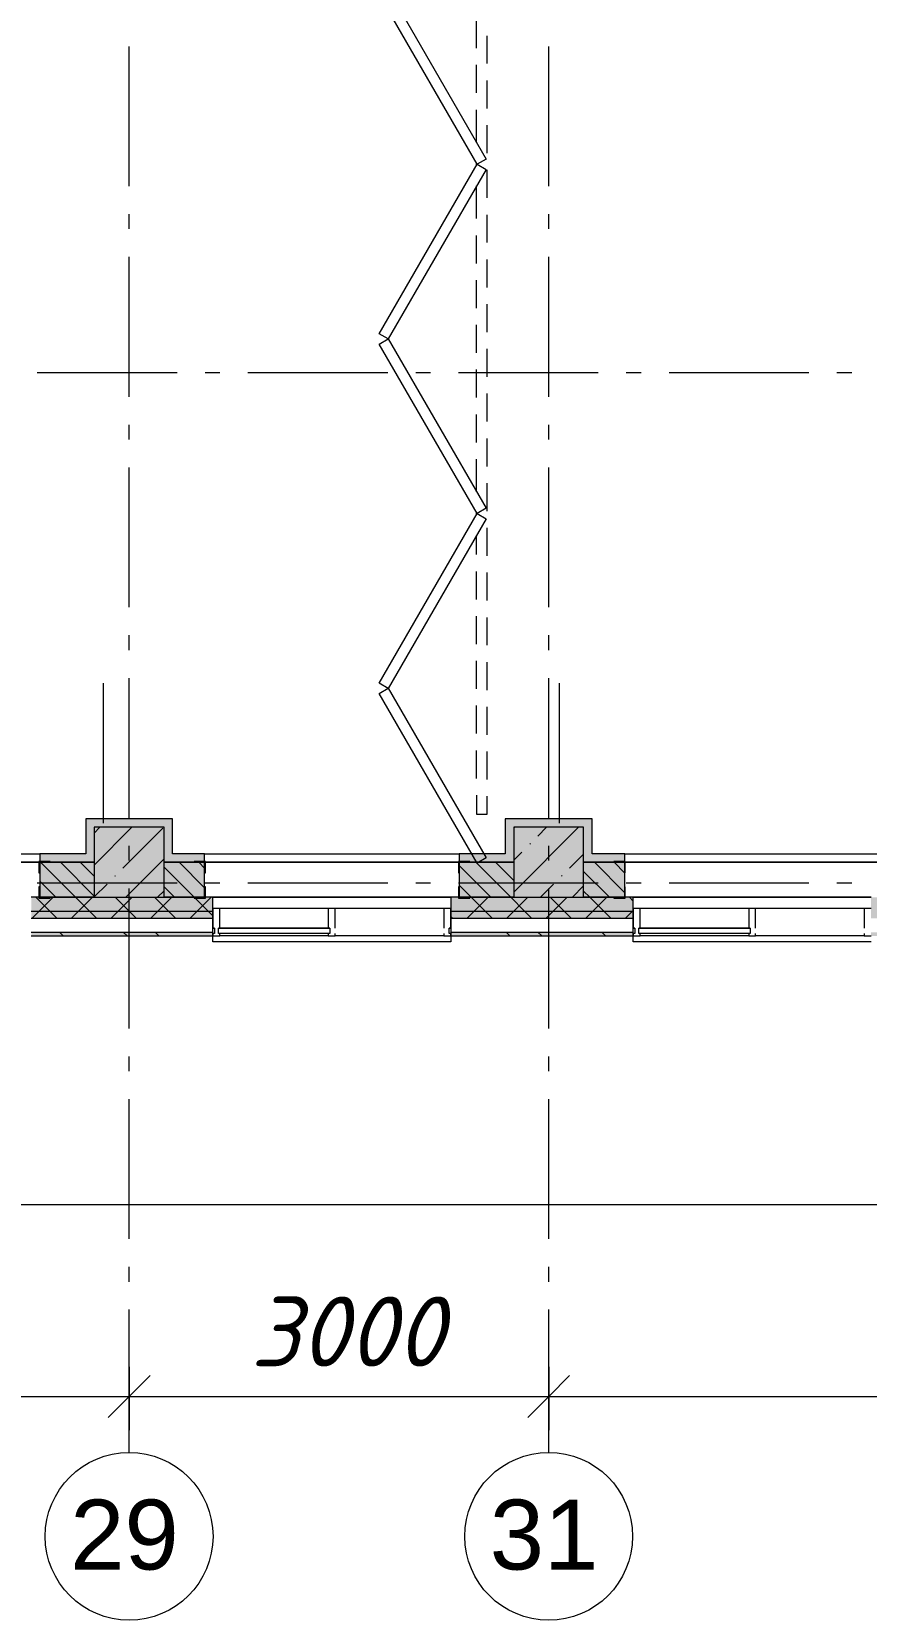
# Model space of a CAD drawing. Header units: millimetres. Extents: x -537608 to 253996, y -217170 to 186033.
# Drawn here: x -273622 to -267656, y 86251 to 97611 of the extents above; entities that cross this region are included whole.
import ezdxf

# ---------------------------------------------------------------- set-up
doc = ezdxf.new("R2010")
doc.units = ezdxf.units.MM
doc.layers.add('PDF _Геометрия', color=7, linetype='Continuous')
doc.layers.add('PDF _Текст', color=7, linetype='Continuous')
doc.layers.add('PDF _Сплошная заливка', color=7, linetype='Continuous', true_color=0xffffff)
doc.styles.add('PDF ArialMT', font='arial.ttf')
doc.styles.add('PDF ISOCPEUR Italic', font='isocpeui.ttf')

msp = doc.modelspace()

# ---------------------------------------------------------------- hatches: boundary and pattern name
at = {"layer": 'PDF _Сплошная заливка', "true_color": 0xff7d7d, "transparency": 33554559}
for points in [[(-272676.184, 91921.2686), (-272676.184, 91981.2671), (-273236.1844, 91981.2671), (-273236.1844, 91921.2686), (-273176.1859, 91921.2686)], [(-272676.184, 91731.2661), (-272616.1854, 91731.2661), (-272616.1854, 91981.2671), (-272676.184, 91981.2671), (-272676.184, 91921.2686)], [(-269676.1853, 91921.2686), (-269676.1853, 91981.2671), (-270236.1857, 91981.2671), (-270236.1857, 91921.2686), (-270009.1741, 91921.2686)], [(-269676.1853, 91731.2661), (-269616.1868, 91731.2661), (-269616.1868, 91981.2671), (-269676.1853, 91981.2671), (-269676.1853, 91869.1886)]]:
    msp.add_hatch(color=11, dxfattribs=at).paths.add_polyline_path(points)
at = {"layer": 'PDF _Сплошная заливка', "transparency": 33554559}
msp.add_hatch(color=256, dxfattribs=at).paths.add_polyline_path([(-269676.1853, 91421.2666), (-269676.1853, 91921.2686), (-270176.1872, 91921.2686), (-270176.1872, 91421.2666), (-270009.1741, 91421.2666)])
at = {"layer": 'PDF _Сплошная заливка', "true_color": 0xff7d7d, "transparency": 33554559}
h = msp.add_hatch(color=11, dxfattribs=at)
h.paths.add_polyline_path([(-273348.6546, 91671.2676), (-273236.1844, 91671.2676), (-273236.1844, 91731.2661), (-273565.737, 91731.2661), (-273565.737, 91671.2676)], flags=0)
h.paths.add_polyline_path([(-275435.8268, 91671.2676), (-275385.7362, 91671.2676), (-275385.7362, 91731.2661), (-275676.1826, 91731.2661), (-275676.1826, 91671.2676)], flags=0)
h = msp.add_hatch(color=11, dxfattribs=at)
h.paths.add_polyline_path([(-270566.3541, 91671.2676), (-270236.1857, 91671.2676), (-270236.1857, 91731.2661), (-270566.3541, 91731.2661)], flags=0)
h.paths.add_polyline_path([(-272386.3534, 91671.2676), (-272386.3534, 91731.2661), (-272676.184, 91731.2661), (-272676.184, 91671.2676), (-272513.7824, 91671.2676)], flags=0)
h = msp.add_hatch(color=11, dxfattribs=at)
h.paths.add_polyline_path([(-264236.1885, 91671.2676), (-264236.1885, 91731.2661), (-264565.7411, 91731.2661), (-264565.7411, 91671.2676)], flags=0)
h.paths.add_polyline_path([(-266669.6977, 91671.2676), (-266385.7404, 91671.2676), (-266385.7404, 91731.2661), (-267560.7406, 91731.2661), (-267560.7406, 91671.2676), (-267504.57, 91671.2676)], flags=0)
h.paths.add_polyline_path([(-269591.7422, 91671.2676), (-269380.7398, 91671.2676), (-269380.7398, 91731.2661), (-269676.1853, 91731.2661), (-269676.1853, 91671.2676)], flags=0)
at = {"layer": 'PDF _Сплошная заливка', "transparency": 33554559}
h = msp.add_hatch(color=256, dxfattribs=at)
h.paths.add_polyline_path([(-233692.3661, 91421.2666), (-233626.193, 91421.2666), (-233626.193, 91671.2676), (-234066.1921, 91671.2676), (-234066.1921, 91421.2666)], flags=0)
h.paths.add_polyline_path([(-239119.0147, 91421.2666), (-238826.1914, 91421.2666), (-238826.1914, 91671.2676), (-239126.1905, 91671.2676), (-239126.1905, 91421.2666)], flags=0)
h.paths.add_polyline_path([(-235886.1913, 91421.2666), (-235886.1913, 91671.2676), (-237006.1922, 91671.2676), (-237006.1922, 91421.2666), (-236196.9723, 91421.2666)], flags=0)
h.paths.add_polyline_path([(-243293.3633, 91421.2666), (-243176.191, 91421.2666), (-243176.191, 91671.2676), (-243565.7421, 91671.2676), (-243565.7421, 91421.2666)], flags=0)
h.paths.add_polyline_path([(-241826.1901, 91421.2666), (-241826.1901, 91671.2676), (-242126.1913, 91671.2676), (-242126.1913, 91421.2666), (-242041.0592, 91421.2666)], flags=0)
h.paths.add_polyline_path([(-240006.1909, 91421.2666), (-239626.1902, 91421.2666), (-239626.1902, 91671.2676), (-240006.1909, 91671.2676), (-240006.1909, 91515.2129)], flags=0)
h.paths.add_polyline_path([(-242676.189, 91421.2666), (-242626.1889, 91421.2666), (-242626.1889, 91671.2676), (-242676.189, 91671.2676), (-242676.189, 91571.9777)], flags=0)
h.paths.add_polyline_path([(-246565.7407, 91421.2666), (-246176.1896, 91421.2666), (-246176.1896, 91671.2676), (-246565.7407, 91671.2676), (-246565.7407, 91515.2129)], flags=0)
h.paths.add_polyline_path([(-245385.7414, 91421.2666), (-245385.7414, 91671.2676), (-245676.192, 91671.2676), (-245676.192, 91421.2666)], flags=0)
h.paths.add_polyline_path([(-248720.0118, 91421.2666), (-248385.7443, 91421.2666), (-248385.7443, 91671.2676), (-249565.7436, 91671.2676), (-249565.7436, 91421.2666), (-249137.4437, 91421.2666)], flags=0)
h.paths.add_polyline_path([(-252476.9243, 91421.2666), (-252176.1868, 91421.2666), (-252176.1868, 91671.2676), (-252565.7423, 91671.2676), (-252565.7423, 91421.2666)], flags=0)
h.paths.add_polyline_path([(-251385.7429, 91421.2666), (-251385.7429, 91671.2676), (-251676.1892, 91671.2676), (-251676.1892, 91421.2666), (-251642.052, 91421.2666)], flags=0)
h.paths.add_polyline_path([(-255565.7409, 91421.2666), (-255176.1898, 91421.2666), (-255176.1898, 91671.2676), (-255565.7409, 91671.2676), (-255565.7409, 91515.2129)], flags=0)
h.paths.add_polyline_path([(-257486.1367, 91421.2666), (-257385.7402, 91421.2666), (-257385.7402, 91671.2676), (-258565.7395, 91671.2676), (-258565.7395, 91421.2666), (-258321.009, 91421.2666)], flags=0)
h.paths.add_polyline_path([(-254385.7415, 91421.2666), (-254385.7415, 91671.2676), (-254676.1879, 91671.2676), (-254676.1879, 91421.2666), (-254564.0965, 91421.2666)], flags=0)
h.paths.add_polyline_path([(-261243.0492, 91421.2666), (-261176.187, 91421.2666), (-261176.187, 91671.2676), (-261565.7382, 91671.2676), (-261565.7382, 91421.2666)], flags=0)
h.paths.add_polyline_path([(-260385.7388, 91421.2666), (-260385.7388, 91671.2676), (-260676.1851, 91671.2676), (-260676.1851, 91421.2666), (-260408.1812, 91421.2666)], flags=0)
h.paths.add_polyline_path([(-264176.1857, 91421.2666), (-264176.1857, 91671.2676), (-264565.7411, 91671.2676), (-264565.7411, 91421.2666)], flags=0)
h.paths.add_polyline_path([(-266669.6977, 91421.2666), (-266385.7404, 91421.2666), (-266385.7404, 91671.2676), (-267560.7406, 91671.2676), (-267560.7406, 91421.2666), (-267504.57, 91421.2666)], flags=0)
h.paths.add_polyline_path([(-263676.1881, 91421.2666), (-263385.7374, 91421.2666), (-263385.7374, 91671.2676), (-263676.1881, 91671.2676), (-263676.1881, 91506.6485)], flags=0)
h.paths.add_polyline_path([(-269380.7398, 91421.2666), (-269380.7398, 91671.2676), (-269676.1853, 91671.2676), (-269676.1853, 91421.2666), (-269591.7422, 91421.2666)], flags=0)
h.paths.add_polyline_path([(-270176.1872, 91421.2666), (-270176.1872, 91671.2676), (-270566.3541, 91671.2676), (-270566.3541, 91421.2666), (-270426.6102, 91421.2666)], flags=0)
h.paths.add_polyline_path([(-273348.6546, 91421.2666), (-273176.1859, 91421.2666), (-273176.1859, 91671.2676), (-273565.737, 91671.2676), (-273565.737, 91421.2666)], flags=0)
h.paths.add_polyline_path([(-275676.1826, 91421.2666), (-275385.7362, 91421.2666), (-275385.7362, 91671.2676), (-275676.1826, 91671.2676)], flags=0)
h.paths.add_polyline_path([(-272386.3534, 91421.2666), (-272386.3534, 91671.2676), (-272676.184, 91671.2676), (-272676.184, 91421.2666), (-272513.7824, 91421.2666)], flags=0)
h.paths.add_polyline_path([(-276226.1847, 91421.2666), (-276176.1845, 91421.2666), (-276176.1845, 91671.2676), (-276226.1847, 91671.2676), (-276226.1847, 91555.6756)], flags=0)
h.paths.add_polyline_path([(-276865.7367, 91421.2666), (-276726.1823, 91421.2666), (-276726.1823, 91671.2676), (-276865.7367, 91671.2676), (-276865.7367, 91515.2129)], flags=0)
h.paths.add_polyline_path([(-281685.7347, 91421.2666), (-281685.7347, 91671.2676), (-282865.734, 91671.2676), (-282865.734, 91421.2666), (-281697.3434, 91421.2666)], flags=0)
h.paths.add_polyline_path([(-279865.7397, 91421.2666), (-279726.1853, 91421.2666), (-279726.1853, 91671.2676), (-279865.7397, 91671.2676), (-279865.7397, 91515.2129)], flags=0)
h.paths.add_polyline_path([(-278685.7403, 91421.2666), (-278685.7403, 91671.2676), (-279226.1833, 91671.2676), (-279226.1833, 91421.2666), (-278775.3032, 91421.2666)], flags=0)
h.paths.add_polyline_path([(-284685.7376, 91421.2666), (-284685.7376, 91671.2676), (-285226.1806, 91671.2676), (-285226.1806, 91421.2666), (-285036.824, 91421.2666)], flags=0)
h.paths.add_polyline_path([(-285726.1825, 91421.2666), (-285726.1825, 91671.2676), (-285865.7369, 91671.2676), (-285865.7369, 91421.2666)], flags=0)
h.paths.add_polyline_path([(-288226.1835, 91421.2666), (-287685.7319, 91421.2666), (-287685.7319, 91671.2676), (-288226.1835, 91671.2676)], flags=0)
h.paths.add_polyline_path([(-288793.7365, 91421.2666), (-288726.1855, 91421.2666), (-288726.1855, 91671.2676), (-288865.7313, 91671.2676), (-288865.7313, 91421.2666)], flags=0)
h.paths.add_polyline_path([(-290880.9044, 91421.2666), (-290685.7348, 91421.2666), (-290685.7348, 91671.2676), (-291926.1806, 91671.2676), (-291926.1806, 91421.2666), (-291715.7767, 91421.2666)], flags=0)
h.paths.add_polyline_path([(-299626.1757, 91421.2666), (-299546.1806, 91421.2666), (-299546.1806, 91671.2676), (-299626.1757, 91671.2676), (-299626.1757, 91455.7484)], flags=0)
h.paths.add_polyline_path([(-300126.1777, 91421.2666), (-300126.1777, 91671.2676), (-300803.6776, 91671.2676), (-300803.6776, 91421.2666), (-300481.9058, 91421.2666)], flags=0)
h.paths.add_polyline_path([(-304238.8097, 91421.2666), (-304126.1758, 91421.2666), (-304126.1758, 91671.2676), (-307138.3387, 91671.2676), (-307138.3387, 91421.2666), (-305073.682, 91421.2666)], flags=0)
h.paths.add_polyline_path([(-301803.6815, 91421.2666), (-301803.6815, 91671.2676), (-303626.1825, 91671.2676), (-303626.1825, 91421.2666), (-302151.6419, 91421.2666)], flags=0)
h.paths.add_polyline_path([(-308138.3338, 91421.2666), (-308138.3338, 91671.2676), (-308726.1763, 91671.2676), (-308726.1763, 91421.2666), (-308413.1627, 91421.2666)], flags=0)
h = msp.add_hatch(color=256, dxfattribs=at)
h.paths.add_polyline_path([(-214072.9389, 91321.2663), (-213276.196, 91321.2663), (-213276.196, 91421.2666), (-222460.9308, 91421.2666), (-222460.9308, 91321.2663), (-214907.808, 91321.2663)], flags=0)
h.paths.add_polyline_path([(-224160.9288, 91321.2663), (-224160.9288, 91421.2666), (-232001.1932, 91421.2666), (-232001.1932, 91321.2663), (-224926.2392, 91321.2663)], flags=0)
h.paths.add_polyline_path([(-232851.1922, 91321.2663), (-232851.1922, 91421.2666), (-234126.1928, 91421.2666), (-234126.1928, 91321.2663), (-233126.1932, 91321.2663)], flags=0)
h.paths.add_polyline_path([(-236196.9723, 91321.2663), (-235826.1928, 91321.2663), (-235826.1928, 91421.2666), (-237066.1908, 91421.2666), (-237066.1908, 91321.2663), (-236614.4085, 91321.2663)], flags=0)
h.paths.add_polyline_path([(-239953.8848, 91321.2663), (-238766.1908, 91321.2663), (-238766.1908, 91421.2666), (-240066.1915, 91421.2666), (-240066.1915, 91321.2663)], flags=0)
h.paths.add_polyline_path([(-243626.1884, 91321.2663), (-241766.1916, 91321.2663), (-241766.1916, 91421.2666), (-243626.1884, 91421.2666)], flags=0)
h.paths.add_polyline_path([(-245380.5355, 91321.2663), (-245326.1907, 91321.2663), (-245326.1907, 91421.2666), (-246626.1914, 91421.2666), (-246626.1914, 91321.2663), (-245797.9674, 91321.2663)], flags=0)
h.paths.add_polyline_path([(-249626.19, 91321.2663), (-248326.1893, 91321.2663), (-248326.1893, 91421.2666), (-249626.19, 91421.2666)], flags=0)
h.paths.add_polyline_path([(-254564.0965, 91321.2663), (-254326.1866, 91321.2663), (-254326.1866, 91421.2666), (-255626.1873, 91421.2666), (-255626.1873, 91321.2663), (-254981.5283, 91321.2663)], flags=0)
h.paths.add_polyline_path([(-251326.1879, 91321.2663), (-251326.1879, 91421.2666), (-252626.1886, 91421.2666), (-252626.1886, 91321.2663), (-251642.052, 91321.2663)], flags=0)
h.paths.add_polyline_path([(-257486.1367, 91321.2663), (-257326.1894, 91321.2663), (-257326.1894, 91421.2666), (-258626.1859, 91421.2666), (-258626.1859, 91321.2663), (-258321.009, 91321.2663)], flags=0)
h.paths.add_polyline_path([(-260825.613, 91321.2663), (-260326.1881, 91321.2663), (-260326.1881, 91421.2666), (-261626.1888, 91421.2666), (-261626.1888, 91321.2663), (-261243.0492, 91321.2663)], flags=0)
h.paths.add_polyline_path([(-264626.1874, 91321.2663), (-263326.1867, 91321.2663), (-263330.2213, 91421.2666), (-264626.1874, 91421.2666)], flags=0)
h.paths.add_polyline_path([(-266326.1853, 91321.2663), (-266326.1853, 91421.2666), (-267621.1869, 91421.2666), (-267621.1869, 91321.2663), (-266669.6977, 91321.2663)], flags=0)
h.paths.add_polyline_path([(-269591.7422, 91321.2663), (-269321.1849, 91321.2663), (-269321.1849, 91421.2666), (-270626.8047, 91421.2666), (-270626.8047, 91321.2663), (-270009.1741, 91321.2663)], flags=0)
h.paths.add_polyline_path([(-272513.7824, 91321.2663), (-272326.8026, 91321.2663), (-272326.8026, 91421.2666), (-273626.1833, 91421.2666), (-273626.1833, 91321.2663), (-273348.6546, 91321.2663)], flags=0)
h.paths.add_polyline_path([(-279192.735, 91321.2663), (-278626.181, 91321.2663), (-278626.181, 91421.2666), (-279926.186, 91421.2666), (-279926.186, 91321.2663), (-279610.1755, 91321.2663)], flags=0)
h.paths.add_polyline_path([(-276926.1831, 91321.2663), (-275326.1855, 91321.2663), (-275326.1855, 91421.2666), (-276926.1831, 91421.2666)], flags=0)
h.paths.add_polyline_path([(-281626.184, 91321.2663), (-281626.184, 91421.2666), (-282926.1804, 91421.2666), (-282926.1804, 91321.2663), (-281697.3434, 91321.2663)], flags=0)
h.paths.add_polyline_path([(-284626.1869, 91321.2663), (-284626.1869, 91421.2666), (-285926.1833, 91421.2666), (-285926.1833, 91321.2663), (-285036.824, 91321.2663)], flags=0)
h.paths.add_polyline_path([(-287626.1812, 91321.2663), (-287626.1812, 91421.2666), (-288926.1776, 91421.2666), (-288926.1776, 91321.2663), (-287958.8642, 91321.2663)], flags=0)
h.paths.add_polyline_path([(-290880.9044, 91321.2663), (-290626.1842, 91321.2663), (-290626.1842, 91421.2666), (-291926.1806, 91421.2666), (-291926.1806, 91321.2663), (-291715.7767, 91321.2663)], flags=0)
h.paths.add_polyline_path([(-304238.8097, 91321.2663), (-301741.177, 91321.2663), (-301741.177, 91421.2666), (-307200.8346, 91421.2666), (-307200.8346, 91321.2663), (-305073.682, 91321.2663)], flags=0)
h.paths.add_polyline_path([(-299626.1757, 91321.2663), (-299566.1772, 91321.2663), (-299566.1772, 91421.2666), (-300866.1822, 91421.2666), (-300866.1822, 91321.2663), (-299647.0335, 91321.2663)], flags=0)
h.paths.add_polyline_path([(-310082.8987, 91321.2663), (-308075.8379, 91321.2663), (-308075.8379, 91421.2666), (-317076.174, 91421.2666), (-317076.174, 91321.2663), (-311752.6347, 91321.2663)], flags=0)
h = msp.add_hatch(color=256, dxfattribs=at)
h.paths.add_polyline_path([(-213176.1955, 91271.2661), (-213176.1955, 91321.2663), (-222460.9308, 91321.2663), (-222460.9308, 91271.2661), (-213238.0699, 91271.2661)], flags=0)
h.paths.add_polyline_path([(-225761.1072, 91271.2661), (-224160.9288, 91271.2661), (-224160.9288, 91321.2663), (-232001.1932, 91321.2663), (-232001.1932, 91271.2661), (-226595.9773, 91271.2661)], flags=0)
h.paths.add_polyline_path([(-233274.93, 91271.2661), (-232851.1922, 91271.2661), (-232851.1922, 91321.2663), (-234126.1928, 91321.2663), (-234126.1928, 91271.2661), (-233692.3661, 91271.2661)], flags=0)
h.paths.add_polyline_path([(-237031.8425, 91271.2661), (-235826.1928, 91271.2661), (-235826.1928, 91321.2663), (-237066.1908, 91321.2663), (-237066.1908, 91271.2661)], flags=0)
h.paths.add_polyline_path([(-239119.0147, 91271.2661), (-238766.1908, 91271.2661), (-238766.1908, 91321.2663), (-240066.1915, 91321.2663), (-240066.1915, 91271.2661), (-239536.4508, 91271.2661)], flags=0)
h.paths.add_polyline_path([(-242041.0592, 91271.2661), (-241766.1916, 91271.2661), (-241766.1916, 91321.2663), (-243626.1884, 91321.2663), (-243626.1884, 91271.2661), (-242458.491, 91271.2661)], flags=0)
h.paths.add_polyline_path([(-245797.9674, 91271.2661), (-245326.1907, 91271.2661), (-245326.1907, 91321.2663), (-246626.1914, 91321.2663), (-246626.1914, 91271.2661), (-246215.4035, 91271.2661)], flags=0)
h.paths.add_polyline_path([(-248720.0118, 91271.2661), (-248326.1893, 91271.2661), (-248326.1893, 91321.2663), (-249626.19, 91321.2663), (-249626.19, 91271.2661), (-249137.4437, 91271.2661)], flags=0)
h.paths.add_polyline_path([(-252626.1886, 91271.2661), (-251326.1879, 91271.2661), (-251326.1879, 91321.2663), (-252626.1886, 91321.2663)], flags=0)
h.paths.add_polyline_path([(-257326.1894, 91271.2661), (-257326.1894, 91321.2663), (-258626.1859, 91321.2663), (-258626.1859, 91271.2661), (-257486.1367, 91271.2661)], flags=0)
h.paths.add_polyline_path([(-255626.1873, 91271.2661), (-254326.1866, 91271.2661), (-254326.1866, 91321.2663), (-255626.1873, 91321.2663)], flags=0)
h.paths.add_polyline_path([(-261243.0492, 91271.2661), (-260326.1881, 91271.2661), (-260326.1881, 91321.2663), (-261626.1888, 91321.2663), (-261626.1888, 91271.2661)], flags=0)
h.paths.add_polyline_path([(-267621.1869, 91271.2661), (-266326.1853, 91271.2661), (-266326.1853, 91321.2663), (-267621.1869, 91321.2663)], flags=0)
h.paths.add_polyline_path([(-263326.1867, 91271.2661), (-263330.2213, 91321.2663), (-264626.1874, 91321.2663), (-264626.1874, 91271.2661), (-263330.2213, 91271.2661)], flags=0)
h.paths.add_polyline_path([(-269321.1849, 91271.2661), (-269321.1849, 91321.2663), (-270626.8047, 91321.2663), (-270626.8047, 91271.2661), (-269591.7422, 91271.2661)], flags=0)
h.paths.add_polyline_path([(-272513.7824, 91271.2661), (-272326.8026, 91271.2661), (-272326.8026, 91321.2663), (-273626.1833, 91321.2663), (-273626.1833, 91271.2661), (-273348.6546, 91271.2661)], flags=0)
h.paths.add_polyline_path([(-275435.8268, 91271.2661), (-275326.1855, 91271.2661), (-275326.1855, 91321.2663), (-276926.1831, 91321.2663), (-276926.1831, 91271.2661), (-275853.2587, 91271.2661)], flags=0)
h.paths.add_polyline_path([(-279610.1755, 91271.2661), (-278626.181, 91271.2661), (-278626.181, 91321.2663), (-279926.186, 91321.2663), (-279926.186, 91271.2661)], flags=0)
h.paths.add_polyline_path([(-281626.184, 91271.2661), (-281626.184, 91321.2663), (-282926.1804, 91321.2663), (-282926.1804, 91271.2661), (-281697.3434, 91271.2661)], flags=0)
h.paths.add_polyline_path([(-285926.1833, 91271.2661), (-284626.1869, 91271.2661), (-284626.1869, 91321.2663), (-285926.1833, 91321.2663)], flags=0)
h.paths.add_polyline_path([(-290626.1842, 91271.2661), (-290626.1842, 91321.2663), (-291926.1806, 91321.2663), (-291926.1806, 91271.2661), (-290880.9044, 91271.2661)], flags=0)
h.paths.add_polyline_path([(-288376.296, 91271.2661), (-287626.1812, 91271.2661), (-287626.1812, 91321.2663), (-288926.1776, 91321.2663), (-288926.1776, 91271.2661), (-288793.7365, 91271.2661)], flags=0)
h.paths.add_polyline_path([(-300064.4654, 91271.2661), (-299566.1772, 91271.2661), (-299566.1772, 91321.2663), (-300866.1822, 91321.2663), (-300866.1822, 91271.2661), (-300481.9058, 91271.2661)], flags=0)
h.paths.add_polyline_path([(-303821.3779, 91271.2661), (-301741.177, 91271.2661), (-301741.177, 91321.2663), (-307200.8346, 91321.2663), (-307200.8346, 91271.2661), (-304238.8097, 91271.2661)], flags=0)
h.paths.add_polyline_path([(-308413.1627, 91271.2661), (-308075.8379, 91271.2661), (-308075.8379, 91321.2663), (-317126.1742, 91321.2663), (-317126.1742, 91271.2661), (-308830.5945, 91271.2661)], flags=0)
h = msp.add_hatch(color=256, dxfattribs=at)
h.paths.add_polyline_path([(-213126.1959, 91144.2677), (-213026.1966, 91144.2677), (-213026.1966, 91171.2657), (-222460.9308, 91171.2657), (-222460.9308, 91144.2677), (-213176.1955, 91144.2677)], flags=0)
h.paths.add_polyline_path([(-224926.2392, 91144.2677), (-224160.9288, 91144.2677), (-224160.9288, 91171.2657), (-232001.1932, 91171.2657), (-232001.1932, 91144.2677), (-226595.9773, 91144.2677)], flags=0)
h.paths.add_polyline_path([(-232851.1922, 91144.2677), (-232851.1922, 91171.2657), (-234126.1928, 91171.2657), (-234126.1928, 91144.2677), (-233274.93, 91144.2677)], flags=0)
h.paths.add_polyline_path([(-235826.1928, 91144.2677), (-235826.1928, 91171.2657), (-237066.1908, 91171.2657), (-237066.1908, 91144.2677), (-236614.4085, 91144.2677)], flags=0)
h.paths.add_polyline_path([(-238766.1908, 91144.2677), (-238766.1908, 91171.2657), (-240066.1915, 91171.2657), (-240066.1915, 91144.2677), (-239953.8848, 91144.2677)], flags=0)
h.paths.add_polyline_path([(-243626.1884, 91144.2677), (-241766.1916, 91144.2677), (-241766.1916, 91171.2657), (-243626.1884, 91171.2657), (-243626.1884, 91161.2415)], flags=0)
h.paths.add_polyline_path([(-245326.1907, 91144.2677), (-245326.1907, 91171.2657), (-246626.1914, 91171.2657), (-246626.1914, 91144.2677)], flags=0)
h.paths.add_polyline_path([(-249626.19, 91144.2677), (-248326.1893, 91144.2677), (-248326.1893, 91171.2657), (-249626.19, 91171.2657), (-249626.19, 91161.2415)], flags=0)
h.paths.add_polyline_path([(-254326.1866, 91144.2677), (-254326.1866, 91171.2657), (-255626.1873, 91171.2657), (-255626.1873, 91144.2677), (-254981.5283, 91144.2677)], flags=0)
h.paths.add_polyline_path([(-252626.1886, 91144.2677), (-251326.1879, 91144.2677), (-251326.1879, 91171.2657), (-252626.1886, 91171.2657), (-252626.1886, 91161.2415)], flags=0)
h.paths.add_polyline_path([(-258321.009, 91144.2677), (-257326.1894, 91144.2677), (-257326.1894, 91171.2657), (-258626.1859, 91171.2657), (-258626.1859, 91144.2677)], flags=0)
h.paths.add_polyline_path([(-260326.1881, 91144.2677), (-260326.1881, 91171.2657), (-261626.1888, 91171.2657), (-261626.1888, 91144.2677)], flags=0)
h.paths.add_polyline_path([(-263330.2213, 91144.2677), (-263326.1867, 91144.2677), (-263330.2213, 91171.2657), (-264626.1874, 91171.2657), (-264626.1874, 91144.2677)], flags=0)
h.paths.add_polyline_path([(-266669.6977, 91144.2677), (-266326.1853, 91144.2677), (-266326.1853, 91171.2657), (-267621.1869, 91171.2657), (-267621.1869, 91144.2677)], flags=0)
h.paths.add_polyline_path([(-269321.1849, 91144.2677), (-269321.1849, 91171.2657), (-270626.8047, 91171.2657), (-270626.8047, 91144.2677), (-270009.1741, 91144.2677)], flags=0)
h.paths.add_polyline_path([(-272326.8026, 91144.2677), (-272326.8026, 91171.2657), (-273626.1833, 91171.2657), (-273626.1833, 91144.2677), (-273348.6546, 91144.2677)], flags=0)
h.paths.add_polyline_path([(-275326.1855, 91144.2677), (-275326.1855, 91171.2657), (-276926.1831, 91171.2657), (-276926.1831, 91144.2677), (-276688.131, 91144.2677)], flags=0)
h.paths.add_polyline_path([(-278626.181, 91144.2677), (-278626.181, 91171.2657), (-279926.186, 91171.2657), (-279926.186, 91144.2677)], flags=0)
h.paths.add_polyline_path([(-284626.1869, 91144.2677), (-284626.1869, 91171.2657), (-285926.1833, 91171.2657), (-285926.1833, 91144.2677), (-285036.824, 91144.2677)], flags=0)
h.paths.add_polyline_path([(-281697.3434, 91144.2677), (-281626.184, 91144.2677), (-281626.184, 91171.2657), (-282926.1804, 91171.2657), (-282926.1804, 91144.2677)], flags=0)
h.paths.add_polyline_path([(-288376.296, 91144.2677), (-287626.1812, 91144.2677), (-287626.1812, 91171.2657), (-288926.1776, 91171.2657), (-288926.1776, 91144.2677)], flags=0)
h.paths.add_polyline_path([(-290626.1842, 91144.2677), (-290626.1842, 91171.2657), (-291926.1806, 91171.2657), (-291926.1806, 91144.2677), (-291715.7767, 91144.2677)], flags=0)
h.paths.add_polyline_path([(-303403.9461, 91144.2677), (-301741.177, 91144.2677), (-301741.177, 91171.2657), (-307200.8346, 91171.2657), (-307200.8346, 91144.2677), (-305073.682, 91144.2677)], flags=0)
h.paths.add_polyline_path([(-300866.1822, 91144.2677), (-299566.1772, 91144.2677), (-299566.1772, 91171.2657), (-300866.1822, 91171.2657), (-300866.1822, 91161.2415)], flags=0)
h.paths.add_polyline_path([(-310082.8987, 91144.2677), (-308075.8379, 91144.2677), (-308075.8379, 91171.2657), (-317253.1726, 91171.2657), (-317253.1726, 91144.2677), (-311752.6347, 91144.2677)], flags=0)

# ---------------------------------------------------------------- linework, layer by layer
at = {"layer": 'PDF _Геометрия', "lineweight": 9}
for p, q in [((-270437.84, 96663.6266), (-271137.9891, 97875.9763)), ((-271073.0431, 97913.483), (-270372.894, 96701.1311)), ((-270441.1857, 97493.4826), (-270441.1857, 97693.4834)), ((-270366.1854, 97383.0146), (-270366.1854, 97583.0153)), ((-270441.1857, 97173.4848), (-270441.1857, 97373.4813)), ((-270366.1854, 97063.0167), (-270366.1854, 97263.0132)), ((-270441.1857, 96819.3842), (-270441.1857, 97053.4835)), ((-270366.1854, 96743.0147), (-270366.1854, 96943.0154)), ((-270372.894, 96701.1311), (-270437.84, 96663.6266)), ((-271137.9891, 95451.6473), (-270437.84, 96663.9969)), ((-270372.894, 96626.4882), (-271073.0431, 95414.1386)), ((-270441.1857, 96658.2055), (-270441.1857, 96669.4138)), ((-270437.84, 96663.9969), (-270372.894, 96626.4882)), ((-270366.1854, 96423.0169), (-270366.1854, 96623.0134)), ((-270441.1857, 96274.6655), (-270441.1857, 96508.2394)), ((-270366.1854, 96103.0148), (-270366.1854, 96303.0156)), ((-270441.1857, 95954.6634), (-270441.1857, 96154.6642)), ((-270366.1854, 95783.017), (-270366.1854, 95983.0134)), ((-270441.1857, 95634.6656), (-270441.1857, 95834.6663)), ((-270366.1854, 95463.0149), (-270366.1854, 95663.0157)), ((-271073.0431, 95414.1386), (-271137.9891, 95451.6473)), ((-270441.1857, 95314.6635), (-270441.1857, 95514.6642)), ((-271137.9891, 95377.6847), (-271073.0431, 95415.1935)), ((-270437.84, 94165.3351), (-271137.9891, 95377.6847)), ((-271073.0431, 95415.1935), (-270372.894, 94202.8439)), ((-270366.1854, 95143.0171), (-270366.1854, 95343.0136)), ((-270441.1857, 94994.6657), (-270441.1857, 95194.6665)), ((-270366.1854, 94823.015), (-270366.1854, 95023.0158)), ((-270441.1857, 94674.6636), (-270441.1857, 94874.6644)), ((-270366.1854, 94503.0173), (-270366.1854, 94703.0137)), ((-270441.1857, 94321.0927), (-270441.1857, 94554.6666)), ((-270366.1854, 94183.0152), (-270366.1854, 94383.0159)), ((-270372.894, 94202.8439), (-270437.84, 94165.3351)), ((-271137.9891, 92952.3008), (-270437.84, 94164.6548)), ((-270372.894, 94127.146), (-271073.0431, 92914.7963)), ((-270441.1857, 94158.8633), (-270441.1857, 94171.1265)), ((-270437.84, 94164.6548), (-270372.894, 94127.146)), ((-270441.1857, 93871.6464), (-270441.1857, 94008.8929)), ((-270366.1854, 93863.0173), (-270366.1854, 94063.0138)), ((-270441.1857, 93551.6443), (-270441.1857, 93751.6451)), ((-270366.1854, 93543.0153), (-270366.1854, 93743.0161)), ((-270441.1857, 93231.6465), (-270441.1857, 93431.643)), ((-270366.1854, 93223.0175), (-270366.1854, 93423.014)), ((-270441.1857, 92911.6445), (-270441.1857, 93111.6452)), ((-270366.1854, 92903.0154), (-270366.1854, 93103.0162)), ((-273108.286, 91951.2679), (-273108.286, 92951.2674)), ((-271073.0431, 92914.7963), (-271137.9891, 92952.3008)), ((-269849.2225, 91951.2679), (-269849.2225, 92951.2674)), ((-271137.9891, 92878.3426), (-271073.0431, 92915.847)), ((-270437.84, 91665.9886), (-271137.9891, 92878.3426)), ((-271073.0431, 92915.847), (-270372.894, 91703.4974)), ((-270441.1857, 92591.6466), (-270441.1857, 92791.6431)), ((-270366.1854, 92583.0176), (-270366.1854, 92783.0141)), ((-270441.1857, 92271.6445), (-270441.1857, 92471.6453)), ((-270366.1854, 92263.0155), (-270366.1854, 92463.0163)), ((-270441.1857, 92151.6433), (-270441.1857, 92014.3968)), ((-270366.1854, 92014.3968), (-270366.1854, 92143.0142)), ((-272676.184, 91981.2671), (-273236.1844, 91981.2671)), ((-273236.1844, 91981.2671), (-273236.1844, 91921.2686)), ((-273236.1844, 91921.2686), (-273236.1844, 91731.2661)), ((-273176.1859, 91651.5078), (-272906.4251, 91921.2686)), ((-273176.1859, 91879.609), (-273134.5262, 91921.2686)), ((-272676.184, 91921.2686), (-273176.1859, 91921.2686)), ((-273176.1859, 91921.2686), (-273176.1859, 91421.2666)), ((-272970.1095, 91629.4874), (-272684.9852, 91914.6073)), ((-272616.1854, 91981.2671), (-272676.184, 91981.2671)), ((-272676.184, 91421.2666), (-272676.184, 91921.2686)), ((-272616.1854, 91731.2661), (-272616.1854, 91981.2671)), ((-270441.1857, 92014.3968), (-270366.1854, 92014.3968)), ((-269676.1853, 91981.2671), (-270236.1857, 91981.2671)), ((-270236.1857, 91981.2671), (-270236.1857, 91921.2686)), ((-270236.1857, 91921.2686), (-270236.1857, 91731.2661)), ((-270176.1872, 91914.3275), (-270169.2461, 91921.2686)), ((-270176.1872, 91458.1295), (-269713.0482, 91921.2686)), ((-269676.1853, 91921.2686), (-270176.1872, 91921.2686)), ((-270176.1872, 91921.2686), (-270176.1872, 91421.2666)), ((-270004.8294, 91857.5843), (-269941.145, 91921.2686)), ((-269616.1868, 91981.2671), (-269676.1853, 91981.2671)), ((-269676.1853, 91421.2666), (-269676.1853, 91921.2686)), ((-269616.1868, 91731.2661), (-269616.1868, 91981.2671)), ((-270061.8525, 91800.5611), (-270057.1117, 91805.3019)), ((-275385.7362, 91731.2661), (-273565.737, 91731.2661)), ((-273236.1844, 91731.2661), (-273565.737, 91731.2661)), ((-273565.737, 91731.2661), (-273565.737, 91671.2676)), ((-272950.2291, 91421.2666), (-272676.184, 91695.3118)), ((-272386.3534, 91731.2661), (-272616.1854, 91731.2661)), ((-272386.3534, 91671.2676), (-272386.3534, 91731.2661)), ((-272386.3534, 91731.2661), (-270566.3541, 91731.2661)), ((-270236.1857, 91731.2661), (-270566.3541, 91731.2661)), ((-270566.3541, 91731.2661), (-270566.3541, 91671.2676)), ((-270372.894, 91703.4974), (-270437.84, 91665.9886)), ((-270176.1872, 91686.2264), (-270118.8799, 91743.5337)), ((-269776.7326, 91629.4874), (-269676.1853, 91730.0303)), ((-269380.7398, 91731.2661), (-269616.1868, 91731.2661)), ((-269380.7398, 91671.2676), (-269380.7398, 91731.2661)), ((-269380.7398, 91731.2661), (-267560.7406, 91731.2661)), ((-275378.7391, 91671.2676), (-273570.7362, 91671.2676)), ((-273570.7362, 91671.2676), (-275378.7391, 91671.2676)), ((-273236.1844, 91671.2676), (-273565.737, 91671.2676)), ((-273565.737, 91671.2676), (-273236.1844, 91671.2676)), ((-273565.737, 91671.2676), (-273565.737, 91421.2666)), ((-273309.247, 91421.2666), (-273559.248, 91671.2676)), ((-273176.1859, 91429.6245), (-273417.8248, 91671.2676)), ((-273176.1859, 91571.0476), (-273276.4059, 91671.2676)), ((-273236.1844, 91671.2676), (-273176.1859, 91671.2676)), ((-273176.1859, 91671.2676), (-273236.1844, 91671.2676)), ((-273027.1326, 91572.46), (-273022.3918, 91577.2008)), ((-272386.3534, 91671.2676), (-272676.184, 91671.2676)), ((-272676.184, 91671.2676), (-272386.3534, 91671.2676)), ((-272460.7207, 91421.2666), (-272676.184, 91636.7343)), ((-272386.3534, 91488.3226), (-272569.2984, 91671.2676)), ((-272386.3534, 91629.7457), (-272427.8752, 91671.2676)), ((-272386.3534, 91421.2666), (-272386.3534, 91671.2676)), ((-272379.3562, 91671.2676), (-270571.3576, 91671.2676)), ((-270571.3576, 91671.2676), (-272379.3562, 91671.2676)), ((-270236.1857, 91671.2676), (-270566.3541, 91671.2676)), ((-270566.3541, 91671.2676), (-270236.1857, 91671.2676)), ((-270566.3541, 91671.2676), (-270566.3541, 91421.2666)), ((-270339.3984, 91421.2666), (-270566.3541, 91648.2224)), ((-270197.9794, 91421.2666), (-270447.9761, 91671.2676)), ((-270176.1872, 91540.8977), (-270306.5572, 91671.2676)), ((-270236.1857, 91671.2676), (-270176.1872, 91671.2676)), ((-270176.1872, 91671.2676), (-270236.1857, 91671.2676)), ((-269833.7556, 91572.46), (-269829.0149, 91577.2008)), ((-269380.7398, 91671.2676), (-269676.1853, 91671.2676)), ((-269676.1853, 91671.2676), (-269380.7398, 91671.2676)), ((-269490.872, 91421.2666), (-269676.1853, 91606.58)), ((-269380.7398, 91452.5534), (-269599.4497, 91671.2676)), ((-269380.7398, 91593.9766), (-269458.0266, 91671.2676)), ((-269380.7398, 91421.2666), (-269380.7398, 91671.2676)), ((-269378.7375, 91671.2676), (-267570.7389, 91671.2676)), ((-267570.7389, 91671.2676), (-269378.7375, 91671.2676)), ((-273450.6702, 91421.2666), (-273565.737, 91536.3377)), ((-273176.1859, 91423.411), (-273084.16, 91515.4368)), ((-272722.1323, 91421.2666), (-272676.184, 91467.215)), ((-272602.1395, 91421.2666), (-272676.184, 91495.3111)), ((-270480.8216, 91421.2666), (-270566.3541, 91506.8035)), ((-269984.949, 91421.2666), (-269890.7788, 91515.4368)), ((-269756.8522, 91421.2666), (-269676.1853, 91501.9335)), ((-269632.2909, 91421.2666), (-269676.1853, 91465.1611)), ((-273176.1859, 91421.2666), (-273626.1833, 91421.2666)), ((-273492.0888, 91321.2663), (-273592.0891, 91421.2666)), ((-273570.2065, 91321.2663), (-273470.2061, 91421.2666)), ((-273565.737, 91421.2666), (-273176.1859, 91421.2666)), ((-273209.2466, 91321.2663), (-273309.247, 91421.2666)), ((-273287.3644, 91321.2663), (-273187.364, 91421.2666)), ((-273176.1859, 91421.2666), (-272676.184, 91421.2666)), ((-272926.4045, 91321.2663), (-273026.4049, 91421.2666)), ((-273004.5223, 91321.2663), (-272904.5219, 91421.2666)), ((-272643.5624, 91321.2663), (-272743.5628, 91421.2666)), ((-272721.6801, 91321.2663), (-272621.6798, 91421.2666)), ((-272326.8026, 91421.2666), (-272676.184, 91421.2666)), ((-272676.184, 91421.2666), (-272386.3534, 91421.2666)), ((-272360.7203, 91321.2663), (-272460.7207, 91421.2666)), ((-272438.838, 91321.2663), (-272338.8377, 91421.2666)), ((-272326.8026, 91421.2666), (-270626.8047, 91421.2666)), ((-270626.8047, 91421.2666), (-272326.8026, 91421.2666)), ((-272326.8026, 91321.2663), (-272326.8026, 91421.2666)), ((-272276.8025, 91341.2672), (-272326.8026, 91341.2672)), ((-272326.8026, 91341.2672), (-272326.8026, 91201.265)), ((-271501.8038, 91341.2672), (-272276.8025, 91341.2672)), ((-272276.8025, 91201.265), (-272276.8025, 91341.2672)), ((-271451.8036, 91341.2672), (-271501.8038, 91341.2672)), ((-271501.8038, 91341.2672), (-271501.8038, 91201.265)), ((-270676.8049, 91341.2672), (-271451.8036, 91341.2672)), ((-271451.8036, 91201.265), (-271451.8036, 91341.2672)), ((-270626.8047, 91341.2672), (-270676.8049, 91341.2672)), ((-270676.8049, 91341.2672), (-270676.8049, 91201.265)), ((-270176.1872, 91421.2666), (-270626.8047, 91421.2666)), ((-270626.8047, 91421.2666), (-270626.8047, 91321.2663)), ((-270626.8047, 91201.265), (-270626.8047, 91341.2672)), ((-270566.3541, 91421.2666), (-270176.1872, 91421.2666)), ((-270380.8212, 91321.2663), (-270480.8216, 91421.2666)), ((-270458.9389, 91321.2663), (-270358.9385, 91421.2666)), ((-270097.9791, 91321.2663), (-270197.9794, 91421.2666)), ((-270176.1872, 91421.2666), (-269676.1853, 91421.2666)), ((-270176.0969, 91321.2663), (-270076.0964, 91421.2666)), ((-269815.1369, 91321.2663), (-269915.133, 91421.2666)), ((-269893.2547, 91321.2663), (-269793.2543, 91421.2666)), ((-269321.1849, 91421.2666), (-269676.1853, 91421.2666)), ((-269676.1853, 91421.2666), (-269380.7398, 91421.2666)), ((-269532.2905, 91321.2663), (-269632.2909, 91421.2666)), ((-269610.4126, 91321.2663), (-269510.4122, 91421.2666)), ((-269321.1849, 91393.0027), (-269349.4488, 91421.2666)), ((-269321.1849, 91421.2666), (-267621.1869, 91421.2666)), ((-267621.1869, 91421.2666), (-269321.1849, 91421.2666)), ((-269321.1849, 91321.2663), (-269321.1849, 91421.2666)), ((-269271.1846, 91341.2672), (-269321.1849, 91341.2672)), ((-269321.1849, 91341.2672), (-269321.1849, 91201.265)), ((-268496.186, 91341.2672), (-269271.1846, 91341.2672)), ((-269271.1846, 91201.265), (-269271.1846, 91341.2672)), ((-268446.1857, 91341.2672), (-268496.186, 91341.2672)), ((-268496.186, 91341.2672), (-268496.186, 91201.265)), ((-267671.1871, 91341.2672), (-268446.1857, 91341.2672)), ((-268446.1857, 91201.265), (-268446.1857, 91341.2672)), ((-267621.1869, 91341.2672), (-267671.1871, 91341.2672)), ((-267671.1871, 91341.2672), (-267671.1871, 91201.265)), ((-273626.1833, 91321.2663), (-272326.8026, 91321.2663)), ((-273626.1833, 91271.2661), (-272326.8026, 91271.2661)), ((-273620.2067, 91271.2661), (-273570.2065, 91321.2663)), ((-273442.0885, 91271.2661), (-273492.0888, 91321.2663)), ((-273337.3646, 91271.2661), (-273287.3644, 91321.2663)), ((-273159.2464, 91271.2661), (-273209.2466, 91321.2663)), ((-273054.5225, 91271.2661), (-273004.5223, 91321.2663)), ((-272876.4043, 91271.2661), (-272926.4045, 91321.2663)), ((-272771.6804, 91271.2661), (-272721.6801, 91321.2663)), ((-272593.5622, 91271.2661), (-272643.5624, 91321.2663)), ((-272488.8382, 91271.2661), (-272438.838, 91321.2663)), ((-272326.8026, 91287.3487), (-272360.7203, 91321.2663)), ((-272326.8026, 91271.2661), (-272326.8026, 91321.2663)), ((-272326.8026, 91171.2657), (-272326.8026, 91271.2661)), ((-270626.8047, 91321.2663), (-269321.1849, 91321.2663)), ((-270626.8047, 91321.2663), (-270626.8047, 91271.2661)), ((-270613.6631, 91271.2661), (-270626.8047, 91284.4077)), ((-270626.8047, 91271.2661), (-269321.1849, 91271.2661)), ((-270626.8047, 91271.2661), (-270626.8047, 91171.2657)), ((-270508.9391, 91271.2661), (-270458.9389, 91321.2663)), ((-270330.821, 91271.2661), (-270380.8212, 91321.2663)), ((-270226.097, 91271.2661), (-270176.0969, 91321.2663)), ((-270047.9789, 91271.2661), (-270097.9791, 91321.2663)), ((-269943.2549, 91271.2661), (-269893.2547, 91321.2663)), ((-269765.1367, 91271.2661), (-269815.1369, 91321.2663)), ((-269660.4085, 91271.2661), (-269610.4126, 91321.2663)), ((-269482.2903, 91271.2661), (-269532.2905, 91321.2663)), ((-269377.5664, 91271.2661), (-269327.5662, 91321.2663)), ((-269327.5662, 91321.2663), (-269321.1849, 91327.6476)), ((-269321.1849, 91271.2661), (-269321.1849, 91321.2663)), ((-269321.1849, 91171.2657), (-269321.1849, 91271.2661)), ((-273626.1833, 91171.2657), (-272326.8026, 91171.2657)), ((-273626.1833, 91144.2677), (-272326.8026, 91144.2677)), ((-272326.8026, 91201.265), (-272316.8044, 91201.265)), ((-272326.8026, 91144.2677), (-272326.8026, 91171.2657)), ((-272316.8044, 91161.2674), (-272326.8026, 91161.2674)), ((-272326.8026, 91161.2674), (-272326.8026, 91144.2677)), ((-272326.8026, 91144.2677), (-272276.8025, 91144.2677)), ((-272316.8044, 91201.265), (-272316.8044, 91161.2674)), ((-272286.8008, 91161.2674), (-272286.8008, 91201.265)), ((-272286.8008, 91201.265), (-272276.8025, 91201.265)), ((-272276.8025, 91161.2674), (-272286.8008, 91161.2674)), ((-271501.8038, 91161.2674), (-272276.8025, 91161.2674)), ((-272276.8025, 91144.2677), (-272276.8025, 91161.2674)), ((-271501.8038, 91144.2677), (-272276.8025, 91144.2677)), ((-271501.8038, 91201.265), (-271491.8012, 91201.265)), ((-271491.8012, 91161.2674), (-271501.8038, 91161.2674)), ((-271501.8038, 91161.2674), (-271501.8038, 91144.2677)), ((-271501.8038, 91144.2677), (-271451.8036, 91144.2677)), ((-271491.8012, 91201.265), (-271491.8012, 91161.2674)), ((-271451.8036, 91144.2677), (-271451.8036, 91161.2415)), ((-270676.8049, 91144.2677), (-271451.8036, 91144.2677)), ((-270676.8049, 91161.2415), (-270676.8049, 91144.2677)), ((-270676.8049, 91144.2677), (-270626.8047, 91144.2677)), ((-270636.803, 91161.2674), (-270636.803, 91201.265)), ((-270636.803, 91201.265), (-270626.8047, 91201.265)), ((-270626.8047, 91161.2674), (-270636.803, 91161.2674)), ((-270626.8047, 91171.2657), (-269321.1849, 91171.2657)), ((-270626.8047, 91171.2657), (-270626.8047, 91144.2677)), ((-270626.8047, 91144.2677), (-270626.8047, 91161.2674)), ((-270626.8047, 91144.2677), (-269321.1849, 91144.2677)), ((-269321.1849, 91201.265), (-269311.1865, 91201.265)), ((-269321.1849, 91144.2677), (-269321.1849, 91171.2657)), ((-269311.1865, 91161.2674), (-269321.1849, 91161.2674)), ((-269321.1849, 91161.2674), (-269321.1849, 91144.2677)), ((-269321.1849, 91144.2677), (-269271.1846, 91144.2677)), ((-269311.1865, 91201.265), (-269311.1865, 91161.2674)), ((-269281.1873, 91161.2674), (-269281.1873, 91201.265)), ((-269281.1873, 91201.265), (-269271.1846, 91201.265)), ((-269271.1846, 91161.2674), (-269281.1873, 91161.2674)), ((-268496.186, 91161.2674), (-269271.1846, 91161.2674)), ((-269271.1846, 91144.2677), (-269271.1846, 91161.2674)), ((-268496.186, 91144.2677), (-269271.1846, 91144.2677)), ((-268496.186, 91201.265), (-268486.1876, 91201.265)), ((-268486.1876, 91161.2674), (-268496.186, 91161.2674)), ((-268496.186, 91161.2674), (-268496.186, 91144.2677)), ((-268496.186, 91144.2677), (-268446.1857, 91144.2677)), ((-268486.1876, 91201.265), (-268486.1876, 91161.2674)), ((-268446.1857, 91144.2677), (-268446.1857, 91161.2415)), ((-267671.1871, 91144.2677), (-268446.1857, 91144.2677)), ((-267671.1871, 91161.2415), (-267671.1871, 91144.2677)), ((-267671.1871, 91144.2677), (-267621.1869, 91144.2677)), ((-317116.1758, 89222.6878), (-213136.1964, 89222.6878)), ((-272926.1849, 88062.0951), (-272926.1849, 87849.9646)), ((-269926.1863, 88062.0951), (-269926.1863, 87849.9646)), ((-275926.1835, 87849.9646), (-272926.1849, 87849.9646)), ((-272926.1849, 87849.9646), (-269926.1863, 87849.9646)), ((-272926.1849, 87849.9646), (-272926.1849, 87609.9619)), ((-269926.1863, 87849.9646), (-263926.1847, 87849.9646)), ((-269926.1863, 87849.9646), (-269926.1863, 87609.9619))]:
    msp.add_line(p, q, dxfattribs=at)
at = {"layer": 'PDF _Геометрия', "color": 253, "lineweight": 9, "true_color": 0xaaaaaa}
for p, q in [((-272926.1849, 96506.7668), (-272926.1849, 97506.7663)), ((-269926.1863, 96506.7668), (-269926.1863, 97506.7663)), ((-272926.1849, 96200.9355), (-272926.1849, 96306.766)), ((-269926.1863, 96200.9355), (-269926.1863, 96306.766)), ((-272926.1849, 95000.9351), (-272926.1849, 96000.9347)), ((-269926.1863, 95000.9351), (-269926.1863, 96000.9347)), ((-272582.9482, 95171.2639), (-273582.9477, 95171.2639)), ((-272277.1168, 95171.2639), (-272382.9474, 95171.2639)), ((-271077.1165, 95171.2639), (-272077.116, 95171.2639)), ((-270771.2808, 95171.2639), (-270877.1157, 95171.2639)), ((-269571.2805, 95171.2639), (-270571.28, 95171.2639)), ((-269265.4491, 95171.2639), (-269371.2841, 95171.2639)), ((-268065.4489, 95171.2639), (-269065.4484, 95171.2639)), ((-267759.6175, 95171.2639), (-267865.4481, 95171.2639)), ((-272926.1849, 94695.0995), (-272926.1849, 94800.9343)), ((-269926.1863, 94695.0995), (-269926.1863, 94800.9343)), ((-272926.1849, 93495.0991), (-272926.1849, 94495.0987)), ((-269926.1863, 93495.0991), (-269926.1863, 94495.0987)), ((-272926.1849, 93189.2678), (-272926.1849, 93295.1027)), ((-269926.1863, 93189.2678), (-269926.1863, 93295.1027)), ((-272926.1849, 91989.2675), (-272926.1849, 92989.267)), ((-269926.1863, 91989.2675), (-269926.1863, 92989.267)), ((-272926.1849, 91683.4361), (-272926.1849, 91789.2667)), ((-269926.1863, 91683.4361), (-269926.1863, 91789.2667)), ((-272582.9482, 91521.2671), (-273582.9477, 91521.2671)), ((-272926.1849, 90483.4358), (-272926.1849, 91483.4354)), ((-272277.1168, 91521.2671), (-272382.9474, 91521.2671)), ((-271077.1165, 91521.2671), (-272077.116, 91521.2671)), ((-270771.2808, 91521.2671), (-270877.1157, 91521.2671)), ((-269571.2805, 91521.2671), (-270571.28, 91521.2671)), ((-269926.1863, 90483.4358), (-269926.1863, 91483.4354)), ((-269265.4491, 91521.2671), (-269371.2841, 91521.2671)), ((-268065.4489, 91521.2671), (-269065.4484, 91521.2671)), ((-267759.6175, 91521.2671), (-267865.4481, 91521.2671)), ((-272316.8044, 91199.267), (-272326.8026, 91199.267)), ((-272326.8026, 91101.2646), (-272326.8026, 91144.2677)), ((-271491.8012, 91199.267), (-272286.8008, 91199.267)), ((-272276.8025, 91201.265), (-271501.8038, 91201.265)), ((-270626.8047, 91199.267), (-270636.803, 91199.267)), ((-270626.8047, 91144.2677), (-270626.8047, 91101.2646)), ((-269311.1865, 91199.267), (-269321.1849, 91199.267)), ((-269321.1849, 91101.2646), (-269321.1849, 91144.2677)), ((-268486.1876, 91199.267), (-269281.1873, 91199.267)), ((-269271.1846, 91201.265), (-268496.186, 91201.265)), ((-270626.8047, 91101.2646), (-272326.8026, 91101.2646)), ((-267621.1869, 91101.2646), (-269321.1849, 91101.2646)), ((-272926.1849, 90177.6001), (-272926.1849, 90283.435)), ((-269926.1863, 90177.6001), (-269926.1863, 90283.435)), ((-272926.1849, 88977.5999), (-272926.1849, 89977.6037)), ((-269926.1863, 88977.5999), (-269926.1863, 89977.6037)), ((-272926.1849, 88671.7685), (-272926.1849, 88777.6034)), ((-269926.1863, 88671.7685), (-269926.1863, 88777.6034)), ((-272926.1849, 87450.5056), (-272926.1849, 88471.7677)), ((-269926.1863, 87450.5056), (-269926.1863, 88471.7677))]:
    msp.add_line(p, q, dxfattribs=at)
at = {"layer": 'PDF _Геометрия', "color": 253, "lineweight": 20, "true_color": 0xaaaaaa}
for p, q in [((-273489.7377, 91677.2657), (-273570.7362, 91677.2657)), ((-273570.7362, 91677.2657), (-273570.7362, 91596.2673)), ((-273570.7362, 91596.2673), (-273564.738, 91596.2673)), ((-273564.738, 91596.2673), (-273564.738, 91671.2676)), ((-273564.738, 91671.2676), (-273489.7377, 91671.2676)), ((-273489.7377, 91671.2676), (-273489.7377, 91677.2657)), ((-272379.3562, 91677.2657), (-272460.3547, 91677.2657)), ((-272460.3547, 91677.2657), (-272460.3547, 91671.2676)), ((-272460.3547, 91671.2676), (-272385.3543, 91671.2676)), ((-272385.3543, 91671.2676), (-272385.3543, 91596.2673)), ((-272385.3543, 91596.2673), (-272379.3562, 91596.2673)), ((-272379.3562, 91596.2673), (-272379.3562, 91677.2657)), ((-270490.3548, 91677.2657), (-270571.3576, 91677.2657)), ((-270571.3576, 91677.2657), (-270571.3576, 91596.2673)), ((-270571.3576, 91596.2673), (-270565.3551, 91596.2673)), ((-270565.3551, 91596.2673), (-270565.3551, 91671.2676)), ((-270565.3551, 91671.2676), (-270490.3548, 91671.2676)), ((-270490.3548, 91671.2676), (-270490.3548, 91677.2657)), ((-269378.7375, 91677.2657), (-269459.7403, 91677.2657)), ((-269459.7403, 91677.2657), (-269459.7403, 91671.2676)), ((-269459.7403, 91671.2676), (-269384.74, 91671.2676)), ((-269384.74, 91671.2676), (-269384.74, 91596.2673)), ((-269384.74, 91596.2673), (-269378.7375, 91596.2673)), ((-269378.7375, 91596.2673), (-269378.7375, 91677.2657)), ((-273564.738, 91496.267), (-273570.7362, 91496.267)), ((-273570.7362, 91496.267), (-273570.7362, 91415.2685)), ((-273564.738, 91421.2666), (-273564.738, 91496.267)), ((-272385.3543, 91496.267), (-272385.3543, 91421.2666)), ((-272379.3562, 91496.267), (-272385.3543, 91496.267)), ((-272379.3562, 91415.2685), (-272379.3562, 91496.267)), ((-270565.3551, 91496.267), (-270571.3576, 91496.267)), ((-270571.3576, 91496.267), (-270571.3576, 91415.2685)), ((-270565.3551, 91421.2666), (-270565.3551, 91496.267)), ((-269384.74, 91496.267), (-269384.74, 91421.2666)), ((-269378.7375, 91496.267), (-269384.74, 91496.267)), ((-269378.7375, 91415.2685), (-269378.7375, 91496.267)), ((-273570.7362, 91415.2685), (-273489.7377, 91415.2685)), ((-273489.7377, 91421.2666), (-273564.738, 91421.2666)), ((-273489.7377, 91415.2685), (-273489.7377, 91421.2666)), ((-272385.3543, 91421.2666), (-272460.3547, 91421.2666)), ((-272460.3547, 91421.2666), (-272460.3547, 91415.2685)), ((-272460.3547, 91415.2685), (-272379.3562, 91415.2685)), ((-270571.3576, 91415.2685), (-270490.3548, 91415.2685)), ((-270490.3548, 91421.2666), (-270565.3551, 91421.2666)), ((-270490.3548, 91415.2685), (-270490.3548, 91421.2666)), ((-269384.74, 91421.2666), (-269459.7403, 91421.2666)), ((-269459.7403, 91421.2666), (-269459.7403, 91415.2685)), ((-269459.7403, 91415.2685), (-269378.7375, 91415.2685))]:
    msp.add_line(p, q, dxfattribs=at)
at = {"layer": 'PDF _Геометрия', "color": 8, "lineweight": 9, "true_color": 0x787878}
for p, q in [((-273397.2856, 91144.2677), (-273424.2836, 91171.2657)), ((-272941.0877, 91144.2677), (-272968.0857, 91171.2657)), ((-272712.9865, 91144.2677), (-272739.9889, 91171.2657)), ((-270203.9044, 91144.2677), (-270230.9067, 91171.2657)), ((-269975.8075, 91144.2677), (-270002.8056, 91171.2657)), ((-269519.6097, 91144.2677), (-269546.612, 91171.2657))]:
    msp.add_line(p, q, dxfattribs=at)
at = {"layer": 'PDF _Геометрия', "lineweight": 20}
for p, q in [((-272776.1843, 87999.9609), (-272926.1849, 87849.9646)), ((-269776.1857, 87999.9609), (-269926.1863, 87849.9646)), ((-272926.1849, 87849.9646), (-273076.1855, 87699.964)), ((-269926.1863, 87849.9646), (-270076.1869, 87699.964))]:
    msp.add_line(p, q, dxfattribs=at)
for centre, radius in [((-272926.1852, 86850.5067), 599.9984), ((-269926.1836, 86850.5072), 599.9997)]:
    msp.add_circle(centre, radius, dxfattribs=at)
at = {"layer": 'PDF _Сплошная заливка', "color": 11, "lineweight": 35, "true_color": 0xff7d7d, "transparency": 33554559}
for points in [[(-273176.1859, 91671.2676), (-273176.1859, 91921.2686), (-273236.1844, 91671.2676), (-273236.1844, 91921.2686)], [(-270176.1872, 91671.2676), (-270176.1872, 91921.2686), (-270236.1857, 91671.2676), (-270236.1857, 91921.2686)]]:
    msp.add_solid(points, dxfattribs=at)
at = {"layer": 'PDF _Сплошная заливка', "lineweight": 35, "transparency": 33554559}
msp.add_solid([(-272676.184, 91421.2666), (-272676.184, 91921.2686), (-273176.1859, 91421.2666), (-273176.1859, 91921.2686)], dxfattribs=at)

# ---------------------------------------------------------------- texts
at = {"layer": 'PDF _Текст', "char_height": 500, "attachment_point": 4}
for s, insert, style in [('3000', (-272058.2605, 88315.4762), 'PDF ISOCPEUR Italic'), ('29', (-273347.7418, 86859.5823), 'PDF ArialMT'), ('31', (-270347.7432, 86859.5823), 'PDF ArialMT')]:
    msp.add_mtext(s, dxfattribs=dict(at, insert=insert, style=style))

doc.saveas('drawing.dxf')
